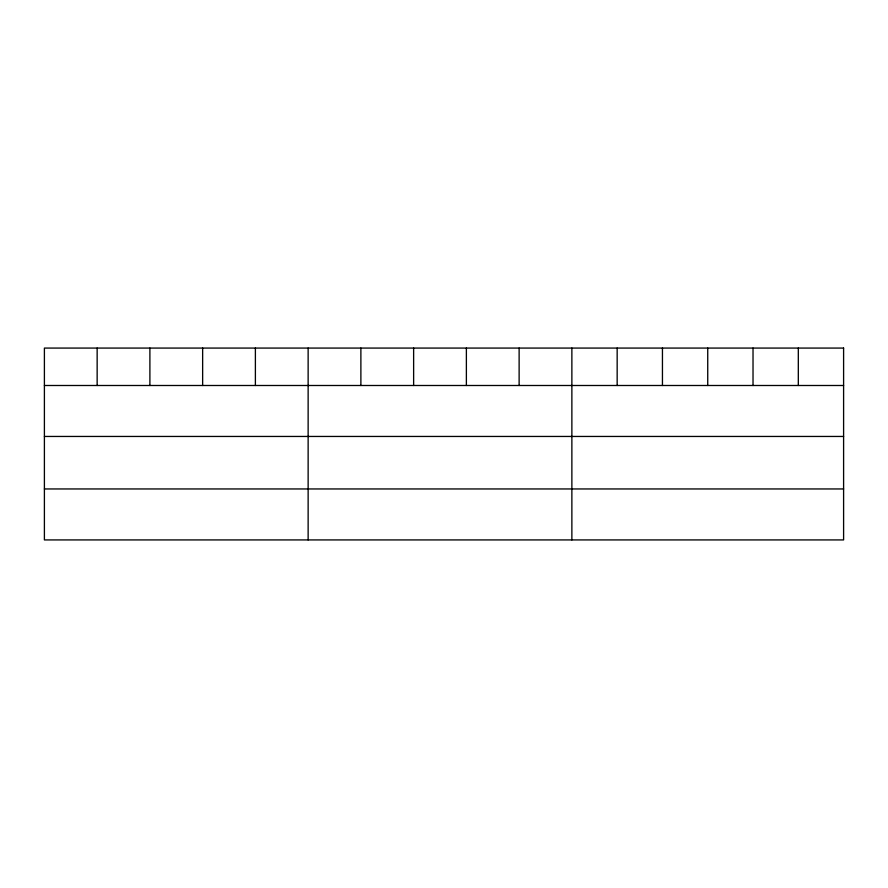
<?xml version="1.0" encoding="UTF-8"?>
<svg xmlns="http://www.w3.org/2000/svg" width="888" height="888" viewBox="0 0 888 888"><rect width="100%" height="100%" fill="white"/><g stroke="black" fill="none" stroke-linecap="round" stroke-linejoin="round"><path stroke-width="1.33" d="M44.4 385.492L843.6 385.492M44.4 436.452L843.6 436.452M44.4 488.955L843.6 488.955M798.312 348.074L798.312 385.492M753.024 348.074L753.024 385.492M707.736 348.074L707.736 385.492M662.448 348.074L662.448 385.492M617.16 348.074L617.16 385.492M571.872 348.074L571.872 539.926M519.125 348.074L519.125 385.492M466.378 348.074L466.378 385.492M413.63 348.074L413.63 385.492M360.883 348.074L360.883 385.492M308.136 348.074L308.136 539.926M255.389 348.074L255.389 385.492M202.642 348.074L202.642 385.492M149.894 348.074L149.894 385.492M97.147 348.074L97.147 385.492M843.6 348.074L44.4 348.074L44.4 539.926L843.6 539.926L843.6 348.074"/></g></svg>
